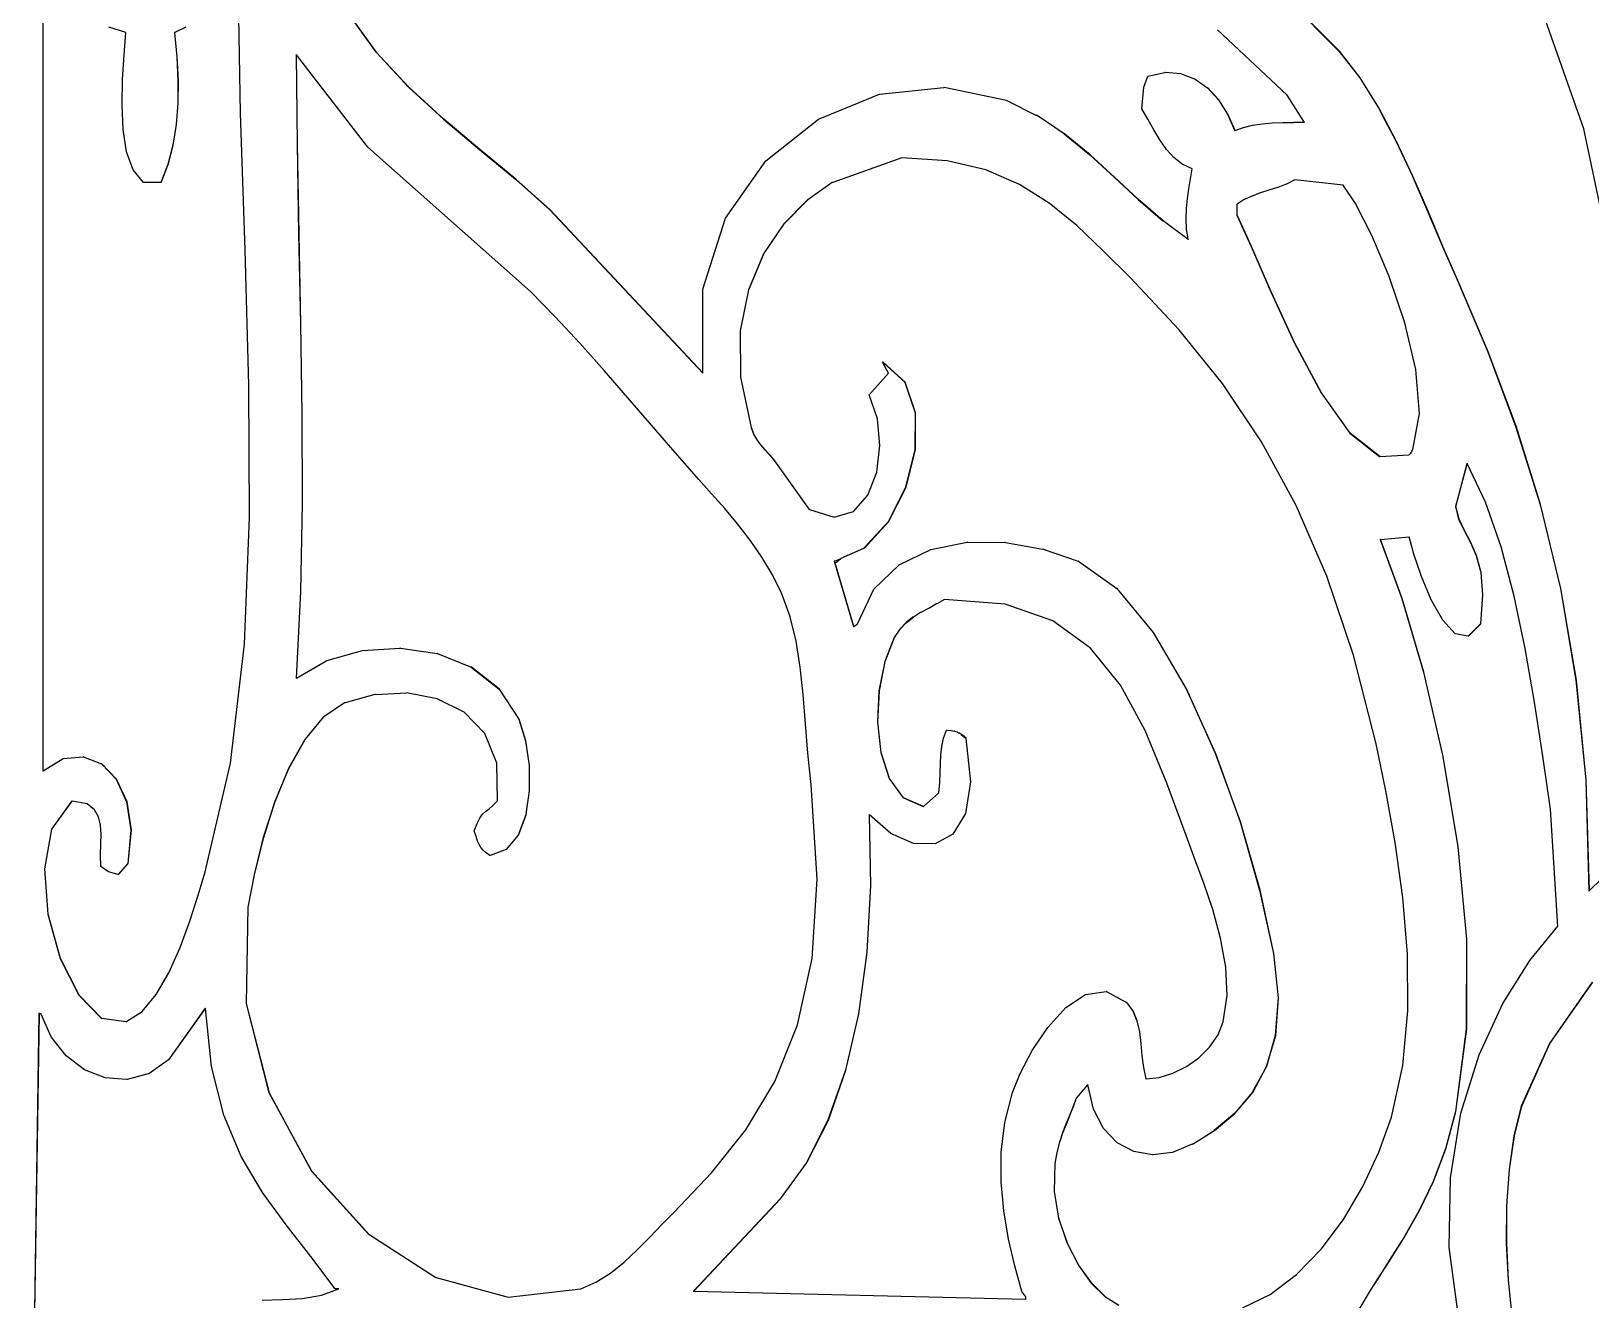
# Model space of a CAD drawing. Header units: inches. Extents: x -2812 to 9774, y -15726 to -746.
# Drawn here: x 3749.1 to 3760.97, y -9109.97 to -9100.31 of the extents above; entities that cross this region are included whole.
import ezdxf

# ---------------------------------------------------------------- set-up
doc = ezdxf.new("R2010")
doc.units = ezdxf.units.IN
doc.header["$LTSCALE"] = 17
doc.header["$MEASUREMENT"] = 0

msp = doc.modelspace()

# ---------------------------------------------------------------- linework, layer by layer
for p, q in [((3749.19, -9099.659), (3749.19, -9105.943)), ((3749.193, -9105.941), (3749.193, -9099.664)), ((3760.917, -9101.055), (3760.442, -9099.705)), ((3750.695, -9100.937), (3750.678, -9099.911)), ((3751.506, -9100.169), (3751.726, -9100.471)), ((3751.728, -9100.471), (3751.509, -9100.169)), ((3758.674, -9100.084), (3759.056, -9100.468)), ((3759.059, -9100.468), (3758.677, -9100.084)), ((3749.823, -9100.323), (3749.692, -9100.283)), ((3750.279, -9100.282), (3750.194, -9100.323)), ((3758.659, -9100.8), (3758.129, -9100.302)), ((3749.809, -9100.492), (3749.823, -9100.323)), ((3750.192, -9100.323), (3750.21, -9100.509)), ((3750.194, -9100.323), (3750.192, -9100.323)), ((3750.213, -9100.509), (3750.194, -9100.323)), ((3749.797, -9100.68), (3749.809, -9100.492)), ((3750.213, -9100.509), (3750.21, -9100.509)), ((3750.21, -9100.509), (3750.219, -9100.688)), ((3750.222, -9100.688), (3750.213, -9100.509)), ((3751.119, -9100.489), (3751.125, -9101.169)), ((3751.122, -9100.493), (3751.119, -9100.489)), ((3751.128, -9101.169), (3751.122, -9100.493)), ((3751.664, -9101.194), (3751.122, -9100.493)), ((3751.726, -9100.471), (3751.973, -9100.739)), ((3751.728, -9100.471), (3751.726, -9100.471)), ((3751.976, -9100.739), (3751.728, -9100.471)), ((3759.059, -9100.468), (3759.056, -9100.468)), ((3759.056, -9100.468), (3759.211, -9100.668)), ((3759.214, -9100.668), (3759.059, -9100.468)), ((3757.569, -9100.738), (3757.599, -9100.655)), ((3757.599, -9100.655), (3757.729, -9100.628)), ((3757.732, -9100.628), (3757.729, -9100.628)), ((3757.849, -9100.636), (3757.732, -9100.628)), ((3757.851, -9100.636), (3757.849, -9100.636)), ((3757.957, -9100.677), (3757.851, -9100.636)), ((3749.793, -9100.873), (3749.797, -9100.68)), ((3750.219, -9100.688), (3750.218, -9100.86)), ((3750.222, -9100.688), (3750.219, -9100.688)), ((3750.22, -9100.86), (3750.222, -9100.688)), ((3751.973, -9100.739), (3752.239, -9100.983)), ((3751.976, -9100.739), (3751.973, -9100.739)), ((3752.242, -9100.983), (3751.976, -9100.739)), ((3755.558, -9100.792), (3756.046, -9100.742)), ((3756.049, -9100.742), (3756.046, -9100.742)), ((3756.524, -9100.841), (3756.049, -9100.742)), ((3757.554, -9100.904), (3757.569, -9100.738)), ((3757.96, -9100.677), (3757.957, -9100.677)), ((3757.96, -9100.677), (3758.053, -9100.744)), ((3758.053, -9100.744), (3758.136, -9100.835)), ((3758.056, -9100.744), (3758.053, -9100.744)), ((3758.139, -9100.835), (3758.056, -9100.744)), ((3759.214, -9100.668), (3759.211, -9100.668)), ((3759.211, -9100.668), (3759.354, -9100.897)), ((3759.357, -9100.897), (3759.214, -9100.668)), ((3749.801, -9101.061), (3749.793, -9100.873)), ((3750.218, -9100.86), (3750.205, -9101.024)), ((3750.208, -9101.024), (3750.22, -9100.86)), ((3750.22, -9100.86), (3750.218, -9100.86)), ((3755.094, -9100.982), (3755.558, -9100.792)), ((3756.526, -9100.841), (3756.524, -9100.841)), ((3756.526, -9100.841), (3756.753, -9100.953)), ((3757.6, -9100.983), (3757.554, -9100.904)), ((3758.139, -9100.835), (3758.136, -9100.835)), ((3758.136, -9100.835), (3758.206, -9100.945)), ((3758.209, -9100.945), (3758.139, -9100.835)), ((3758.791, -9101.007), (3758.659, -9100.8)), ((3759.357, -9100.897), (3759.354, -9100.897)), ((3759.354, -9100.897), (3759.402, -9100.989)), ((3759.404, -9100.988), (3759.357, -9100.897)), ((3750.729, -9101.976), (3750.695, -9100.937)), ((3752.242, -9100.983), (3752.239, -9100.983)), ((3752.239, -9100.983), (3752.514, -9101.214)), ((3752.517, -9101.214), (3752.242, -9100.983)), ((3754.692, -9101.3), (3755.094, -9100.982)), ((3756.756, -9100.953), (3756.753, -9100.953)), ((3756.963, -9101.093), (3756.756, -9100.953)), ((3757.644, -9101.063), (3757.6, -9100.983)), ((3758.206, -9100.945), (3758.261, -9101.07)), ((3758.209, -9100.945), (3758.206, -9100.945)), ((3758.264, -9101.069), (3758.209, -9100.945)), ((3758.396, -9101.029), (3758.469, -9101.017)), ((3758.469, -9101.017), (3758.546, -9101.011)), ((3758.546, -9101.011), (3758.626, -9101.007)), ((3758.626, -9101.007), (3758.708, -9101.007)), ((3758.711, -9101.007), (3758.708, -9101.007)), ((3758.711, -9101.007), (3758.709, -9101.007)), ((3758.791, -9101.007), (3758.711, -9101.007)), ((3759.402, -9100.989), (3759.404, -9100.988)), ((3759.402, -9100.989), (3759.486, -9101.147)), ((3759.489, -9101.147), (3759.404, -9100.988)), ((3749.828, -9101.23), (3749.801, -9101.061)), ((3750.205, -9101.024), (3750.18, -9101.18)), ((3750.182, -9101.18), (3750.208, -9101.024)), ((3750.208, -9101.024), (3750.205, -9101.024)), ((3756.963, -9101.093), (3757.157, -9101.253)), ((3756.966, -9101.093), (3756.963, -9101.093)), ((3757.16, -9101.253), (3756.966, -9101.093)), ((3757.69, -9101.14), (3757.644, -9101.063)), ((3757.74, -9101.212), (3757.69, -9101.14)), ((3758.261, -9101.07), (3758.264, -9101.069)), ((3758.264, -9101.069), (3758.326, -9101.046)), ((3758.326, -9101.046), (3758.396, -9101.029)), ((3761.251, -9102.646), (3760.917, -9101.055)), ((3749.878, -9101.368), (3749.828, -9101.23)), ((3750.18, -9101.18), (3750.141, -9101.327)), ((3750.144, -9101.327), (3750.182, -9101.18)), ((3750.182, -9101.18), (3750.18, -9101.18)), ((3751.125, -9101.169), (3751.137, -9101.854)), ((3751.128, -9101.169), (3751.125, -9101.169)), ((3751.14, -9101.854), (3751.128, -9101.169)), ((3752.901, -9102.293), (3751.664, -9101.194)), ((3752.514, -9101.214), (3752.787, -9101.44)), ((3752.517, -9101.214), (3752.514, -9101.214)), ((3752.79, -9101.44), (3752.517, -9101.214)), ((3757.157, -9101.253), (3757.343, -9101.424)), ((3757.16, -9101.253), (3757.157, -9101.253)), ((3757.346, -9101.424), (3757.16, -9101.253)), ((3757.796, -9101.274), (3757.74, -9101.212)), ((3759.489, -9101.147), (3759.486, -9101.147)), ((3759.486, -9101.147), (3759.61, -9101.412)), ((3759.613, -9101.412), (3759.489, -9101.147)), ((3749.956, -9101.464), (3749.878, -9101.368)), ((3750.141, -9101.327), (3750.089, -9101.464)), ((3750.091, -9101.464), (3750.144, -9101.327)), ((3750.144, -9101.327), (3750.141, -9101.327)), ((3754.386, -9101.735), (3754.692, -9101.3)), ((3755.728, -9101.277), (3755.201, -9101.464)), ((3756.072, -9101.3), (3755.728, -9101.277)), ((3756.367, -9101.369), (3756.072, -9101.3)), ((3756.622, -9101.479), (3756.367, -9101.369)), ((3757.861, -9101.325), (3757.796, -9101.274)), ((3757.937, -9101.36), (3757.861, -9101.325)), ((3757.924, -9101.437), (3757.937, -9101.36)), ((3750.089, -9101.464), (3749.956, -9101.464)), ((3750.091, -9101.464), (3750.089, -9101.464)), ((3752.79, -9101.44), (3752.787, -9101.44)), ((3752.787, -9101.44), (3753.048, -9101.671)), ((3753.051, -9101.671), (3752.79, -9101.44)), ((3755.198, -9101.464), (3755.011, -9101.596)), ((3755.201, -9101.464), (3755.198, -9101.464)), ((3756.849, -9101.622), (3756.622, -9101.479)), ((3757.346, -9101.424), (3757.343, -9101.424)), ((3757.343, -9101.424), (3757.526, -9101.594)), ((3757.529, -9101.594), (3757.346, -9101.424)), ((3757.911, -9101.512), (3757.924, -9101.437)), ((3758.652, -9101.476), (3758.588, -9101.501)), ((3758.655, -9101.476), (3758.652, -9101.476)), ((3758.718, -9101.443), (3758.655, -9101.476)), ((3759.086, -9101.484), (3758.718, -9101.443)), ((3759.179, -9101.625), (3759.086, -9101.484)), ((3759.613, -9101.412), (3759.61, -9101.412)), ((3759.61, -9101.412), (3759.728, -9101.682)), ((3759.731, -9101.682), (3759.613, -9101.412)), ((3755.008, -9101.596), (3754.829, -9101.779)), ((3754.832, -9101.779), (3755.011, -9101.596)), ((3755.011, -9101.596), (3755.008, -9101.596)), ((3757.529, -9101.594), (3757.526, -9101.594)), ((3757.526, -9101.594), (3757.713, -9101.756)), ((3757.715, -9101.756), (3757.529, -9101.594)), ((3757.892, -9101.661), (3757.9, -9101.587)), ((3757.9, -9101.587), (3757.911, -9101.512)), ((3758.331, -9101.594), (3758.279, -9101.629)), ((3758.334, -9101.594), (3758.331, -9101.594)), ((3758.391, -9101.567), (3758.334, -9101.594)), ((3758.394, -9101.567), (3758.391, -9101.567)), ((3758.454, -9101.544), (3758.394, -9101.567)), ((3758.456, -9101.544), (3758.454, -9101.544)), ((3758.519, -9101.523), (3758.456, -9101.544)), ((3758.521, -9101.523), (3758.519, -9101.523)), ((3758.585, -9101.501), (3758.521, -9101.523)), ((3758.588, -9101.501), (3758.585, -9101.501)), ((3753.048, -9101.671), (3754.212, -9102.915)), ((3753.051, -9101.671), (3753.048, -9101.671)), ((3754.212, -9102.912), (3753.051, -9101.671)), ((3754.214, -9102.277), (3754.386, -9101.735)), ((3757.058, -9101.792), (3756.849, -9101.622)), ((3757.89, -9101.737), (3757.892, -9101.661)), ((3758.276, -9101.629), (3758.276, -9101.712)), ((3758.279, -9101.629), (3758.276, -9101.629)), ((3758.279, -9101.712), (3758.276, -9101.712)), ((3758.276, -9101.712), (3758.338, -9101.847)), ((3758.279, -9101.712), (3758.279, -9101.629)), ((3758.34, -9101.845), (3758.279, -9101.712)), ((3759.303, -9101.867), (3759.179, -9101.625)), ((3759.728, -9101.682), (3759.842, -9101.951)), ((3759.731, -9101.682), (3759.728, -9101.682)), ((3759.845, -9101.951), (3759.731, -9101.682)), ((3754.829, -9101.779), (3754.675, -9102.008)), ((3754.678, -9102.008), (3754.832, -9101.779)), ((3754.832, -9101.779), (3754.829, -9101.779)), ((3757.26, -9101.984), (3757.058, -9101.792)), ((3757.715, -9101.756), (3757.713, -9101.756)), ((3757.907, -9101.897), (3757.715, -9101.756)), ((3757.894, -9101.816), (3757.89, -9101.737)), ((3757.907, -9101.897), (3757.894, -9101.816)), ((3758.338, -9101.847), (3758.34, -9101.845)), ((3758.338, -9101.847), (3758.386, -9101.952)), ((3758.389, -9101.952), (3758.34, -9101.845)), ((3751.137, -9101.854), (3751.151, -9102.541)), ((3751.14, -9101.854), (3751.137, -9101.854)), ((3751.154, -9102.541), (3751.14, -9101.854)), ((3757.908, -9101.899), (3757.907, -9101.897)), ((3758.386, -9101.952), (3758.535, -9102.296)), ((3758.389, -9101.952), (3758.386, -9101.952)), ((3758.538, -9102.296), (3758.389, -9101.952)), ((3759.435, -9102.18), (3759.303, -9101.867)), ((3759.842, -9101.951), (3759.955, -9102.21)), ((3759.845, -9101.951), (3759.842, -9101.951)), ((3759.958, -9102.21), (3759.845, -9101.951)), ((3750.759, -9103.007), (3750.729, -9101.976)), ((3754.675, -9102.008), (3754.56, -9102.281)), ((3754.563, -9102.281), (3754.678, -9102.008)), ((3754.678, -9102.008), (3754.675, -9102.008)), ((3757.466, -9102.189), (3757.26, -9101.984)), ((3757.834, -9102.582), (3757.466, -9102.189)), ((3759.554, -9102.531), (3759.435, -9102.18)), ((3753.091, -9102.488), (3752.901, -9102.293)), ((3754.212, -9102.912), (3754.214, -9102.277)), ((3754.56, -9102.281), (3754.497, -9102.594)), ((3754.499, -9102.594), (3754.563, -9102.281)), ((3754.563, -9102.281), (3754.56, -9102.281)), ((3758.535, -9102.296), (3758.715, -9102.687)), ((3758.538, -9102.296), (3758.535, -9102.296)), ((3758.718, -9102.687), (3758.538, -9102.296)), ((3759.958, -9102.21), (3759.955, -9102.21)), ((3759.955, -9102.21), (3760.186, -9102.754)), ((3760.189, -9102.754), (3759.958, -9102.21)), ((3751.151, -9102.541), (3751.162, -9103.226)), ((3751.154, -9102.541), (3751.151, -9102.541)), ((3751.165, -9103.226), (3751.154, -9102.541)), ((3753.277, -9102.688), (3753.091, -9102.488)), ((3759.638, -9102.888), (3759.554, -9102.531)), ((3754.497, -9102.594), (3754.499, -9102.945)), ((3754.499, -9102.594), (3754.497, -9102.594)), ((3754.501, -9102.945), (3754.499, -9102.594)), ((3758.167, -9102.994), (3757.834, -9102.582)), ((3753.461, -9102.894), (3753.277, -9102.688)), ((3758.715, -9102.687), (3758.918, -9103.066)), ((3758.718, -9102.687), (3758.715, -9102.687)), ((3758.921, -9103.066), (3758.718, -9102.687)), ((3760.189, -9102.754), (3760.186, -9102.754)), ((3760.186, -9102.754), (3760.398, -9103.319)), ((3760.401, -9103.319), (3760.189, -9102.754)), ((3753.642, -9103.102), (3753.461, -9102.894)), ((3754.212, -9102.915), (3754.212, -9102.912)), ((3755.478, -9103.081), (3755.625, -9102.915)), ((3755.625, -9102.915), (3755.581, -9102.832)), ((3755.584, -9102.832), (3755.581, -9102.832)), ((3755.581, -9102.832), (3755.587, -9102.837)), ((3755.753, -9102.983), (3755.584, -9102.832)), ((3755.584, -9102.832), (3755.587, -9102.837)), ((3755.587, -9102.837), (3755.75, -9102.983)), ((3759.666, -9103.221), (3759.638, -9102.888)), ((3750.764, -9104.014), (3750.759, -9103.007)), ((3754.499, -9102.945), (3754.58, -9103.33)), ((3754.501, -9102.945), (3754.499, -9102.945)), ((3754.583, -9103.33), (3754.501, -9102.945)), ((3755.75, -9102.983), (3755.829, -9103.216)), ((3755.753, -9102.983), (3755.75, -9102.983)), ((3755.831, -9103.216), (3755.753, -9102.983)), ((3758.464, -9103.437), (3758.167, -9102.994)), ((3753.822, -9103.311), (3753.642, -9103.102)), ((3755.541, -9103.262), (3755.478, -9103.081)), ((3758.918, -9103.066), (3759.136, -9103.373)), ((3758.921, -9103.066), (3758.918, -9103.066)), ((3759.139, -9103.373), (3758.921, -9103.066)), ((3751.162, -9103.226), (3751.163, -9103.906)), ((3751.165, -9103.226), (3751.162, -9103.226)), ((3751.166, -9103.906), (3751.165, -9103.226)), ((3755.56, -9103.467), (3755.541, -9103.262)), ((3755.829, -9103.216), (3755.827, -9103.495)), ((3755.831, -9103.216), (3755.829, -9103.216)), ((3755.83, -9103.495), (3755.831, -9103.216)), ((3759.616, -9103.496), (3759.666, -9103.221)), ((3754.002, -9103.519), (3753.822, -9103.311)), ((3754.58, -9103.33), (3754.599, -9103.379)), ((3754.583, -9103.33), (3754.58, -9103.33)), ((3754.602, -9103.379), (3754.583, -9103.33)), ((3754.599, -9103.379), (3754.624, -9103.422)), ((3754.602, -9103.379), (3754.599, -9103.379)), ((3754.626, -9103.422), (3754.602, -9103.379)), ((3759.136, -9103.373), (3759.362, -9103.55)), ((3759.139, -9103.373), (3759.136, -9103.373)), ((3759.364, -9103.549), (3759.139, -9103.373)), ((3760.401, -9103.319), (3760.398, -9103.319)), ((3760.398, -9103.319), (3760.585, -9103.915)), ((3760.587, -9103.915), (3760.401, -9103.319)), ((3754.624, -9103.422), (3754.651, -9103.46)), ((3754.626, -9103.422), (3754.624, -9103.422)), ((3754.654, -9103.46), (3754.626, -9103.422)), ((3754.651, -9103.46), (3754.681, -9103.495)), ((3754.654, -9103.46), (3754.651, -9103.46)), ((3754.684, -9103.495), (3754.654, -9103.46)), ((3754.681, -9103.495), (3754.712, -9103.529)), ((3754.684, -9103.495), (3754.681, -9103.495)), ((3754.715, -9103.529), (3754.684, -9103.495)), ((3755.536, -9103.669), (3755.56, -9103.467)), ((3755.827, -9103.495), (3755.756, -9103.784)), ((3755.759, -9103.784), (3755.83, -9103.495)), ((3755.83, -9103.495), (3755.827, -9103.495)), ((3758.729, -9103.922), (3758.464, -9103.437)), ((3759.606, -9103.516), (3759.609, -9103.509)), ((3759.609, -9103.509), (3759.616, -9103.496)), ((3754.182, -9103.724), (3754.002, -9103.519)), ((3754.712, -9103.529), (3754.743, -9103.563)), ((3754.715, -9103.529), (3754.712, -9103.529)), ((3754.746, -9103.563), (3754.715, -9103.529)), ((3754.743, -9103.563), (3754.771, -9103.6)), ((3754.746, -9103.563), (3754.743, -9103.563)), ((3754.774, -9103.6), (3754.746, -9103.563)), ((3754.771, -9103.6), (3755.022, -9103.952)), ((3754.774, -9103.6), (3754.771, -9103.6)), ((3755.024, -9103.952), (3754.774, -9103.6)), ((3759.362, -9103.55), (3759.364, -9103.549)), ((3759.364, -9103.549), (3759.587, -9103.537)), ((3759.587, -9103.537), (3759.596, -9103.528)), ((3759.596, -9103.528), (3759.601, -9103.523)), ((3759.601, -9103.523), (3759.606, -9103.516)), ((3760.028, -9103.6), (3759.94, -9103.931)), ((3759.943, -9103.931), (3760.03, -9103.603)), ((3760.03, -9103.603), (3760.028, -9103.6)), ((3760.169, -9103.897), (3760.03, -9103.603)), ((3754.28, -9103.833), (3754.182, -9103.724)), ((3755.469, -9103.844), (3755.536, -9103.669)), ((3754.379, -9103.945), (3754.28, -9103.833)), ((3755.36, -9103.967), (3755.469, -9103.844)), ((3755.756, -9103.784), (3755.623, -9104.046)), ((3755.626, -9104.046), (3755.759, -9103.784)), ((3755.759, -9103.784), (3755.756, -9103.784)), ((3751.163, -9103.906), (3751.151, -9104.578)), ((3751.154, -9104.578), (3751.166, -9103.906)), ((3751.166, -9103.906), (3751.163, -9103.906)), ((3754.477, -9104.063), (3754.379, -9103.945)), ((3755.024, -9103.952), (3755.022, -9103.952)), ((3755.024, -9103.952), (3755.211, -9104.011)), ((3755.211, -9104.011), (3755.36, -9103.967)), ((3758.961, -9104.46), (3758.729, -9103.922)), ((3759.94, -9103.931), (3759.964, -9104.027)), ((3759.943, -9103.931), (3759.94, -9103.931)), ((3759.967, -9104.027), (3759.943, -9103.931)), ((3760.287, -9104.238), (3760.169, -9103.897)), ((3760.585, -9103.915), (3760.74, -9104.555)), ((3760.587, -9103.915), (3760.585, -9103.915)), ((3760.742, -9104.555), (3760.587, -9103.915)), ((3750.724, -9104.978), (3750.764, -9104.014)), ((3754.573, -9104.186), (3754.477, -9104.063)), ((3755.623, -9104.046), (3755.439, -9104.246)), ((3755.442, -9104.246), (3755.626, -9104.046)), ((3755.626, -9104.046), (3755.623, -9104.046)), ((3759.964, -9104.027), (3760.005, -9104.112)), ((3759.967, -9104.027), (3759.964, -9104.027)), ((3760.008, -9104.112), (3759.967, -9104.027)), ((3754.663, -9104.315), (3754.573, -9104.186)), ((3755.949, -9104.256), (3756.223, -9104.202)), ((3756.226, -9104.202), (3756.223, -9104.202)), ((3756.226, -9104.202), (3756.512, -9104.204)), ((3756.515, -9104.204), (3756.512, -9104.204)), ((3756.515, -9104.204), (3756.8, -9104.254)), ((3759.366, -9104.18), (3759.531, -9104.629)), ((3759.369, -9104.18), (3759.366, -9104.18)), ((3759.369, -9104.18), (3759.587, -9104.16)), ((3759.534, -9104.629), (3759.369, -9104.18)), ((3759.623, -9104.292), (3759.587, -9104.16)), ((3760.005, -9104.112), (3760.052, -9104.2)), ((3760.008, -9104.112), (3760.005, -9104.112)), ((3760.055, -9104.2), (3760.008, -9104.112)), ((3760.052, -9104.2), (3760.098, -9104.302)), ((3760.055, -9104.2), (3760.052, -9104.2)), ((3760.1, -9104.302), (3760.055, -9104.2)), ((3754.744, -9104.451), (3754.663, -9104.315)), ((3755.216, -9104.346), (3755.262, -9104.326)), ((3755.22, -9104.36), (3755.262, -9104.326)), ((3755.262, -9104.326), (3755.266, -9104.323)), ((3755.266, -9104.323), (3755.439, -9104.246)), ((3755.442, -9104.246), (3755.439, -9104.246)), ((3755.707, -9104.373), (3755.949, -9104.256)), ((3756.803, -9104.254), (3756.8, -9104.254)), ((3756.803, -9104.254), (3757.069, -9104.346)), ((3759.681, -9104.463), (3759.623, -9104.292)), ((3760.098, -9104.302), (3760.132, -9104.432)), ((3760.1, -9104.302), (3760.098, -9104.302)), ((3760.135, -9104.432), (3760.1, -9104.302)), ((3760.387, -9104.612), (3760.287, -9104.238)), ((3754.815, -9104.595), (3754.744, -9104.451)), ((3755.213, -9104.346), (3755.36, -9104.844)), ((3755.216, -9104.346), (3755.213, -9104.346)), ((3755.22, -9104.36), (3755.216, -9104.346)), ((3755.363, -9104.842), (3755.22, -9104.36)), ((3755.515, -9104.56), (3755.707, -9104.373)), ((3757.071, -9104.346), (3757.069, -9104.346)), ((3757.071, -9104.346), (3757.363, -9104.553)), ((3759.163, -9105.061), (3758.961, -9104.46)), ((3759.756, -9104.641), (3759.681, -9104.463)), ((3760.132, -9104.432), (3760.146, -9104.601)), ((3760.135, -9104.432), (3760.132, -9104.432)), ((3760.149, -9104.601), (3760.135, -9104.432)), ((3751.151, -9104.578), (3751.119, -9105.238)), ((3751.122, -9105.236), (3751.154, -9104.578)), ((3751.154, -9104.578), (3751.151, -9104.578)), ((3755.39, -9104.823), (3755.515, -9104.56)), ((3757.363, -9104.553), (3757.639, -9104.888)), ((3757.366, -9104.553), (3757.363, -9104.553)), ((3757.642, -9104.888), (3757.366, -9104.553)), ((3760.742, -9104.555), (3760.74, -9104.555)), ((3760.74, -9104.555), (3760.857, -9105.251)), ((3760.86, -9105.251), (3760.742, -9104.555)), ((3754.878, -9104.77), (3754.815, -9104.595)), ((3755.99, -9104.672), (3755.932, -9104.705)), ((3755.993, -9104.672), (3755.99, -9104.672)), ((3756.052, -9104.637), (3755.993, -9104.672)), ((3756.513, -9104.673), (3756.052, -9104.637)), ((3756.877, -9104.8), (3756.513, -9104.673)), ((3759.531, -9104.629), (3759.696, -9105.19)), ((3759.534, -9104.629), (3759.531, -9104.629)), ((3759.699, -9105.19), (3759.534, -9104.629)), ((3759.844, -9104.796), (3759.756, -9104.641)), ((3760.146, -9104.601), (3760.131, -9104.823)), ((3760.134, -9104.823), (3760.149, -9104.601)), ((3760.149, -9104.601), (3760.146, -9104.601)), ((3760.471, -9105.01), (3760.387, -9104.612)), ((3754.923, -9104.956), (3754.878, -9104.77)), ((3755.76, -9104.814), (3755.712, -9104.864)), ((3755.714, -9104.864), (3755.762, -9104.814)), ((3755.812, -9104.773), (3755.76, -9104.814)), ((3755.762, -9104.814), (3755.76, -9104.814)), ((3755.762, -9104.814), (3755.815, -9104.773)), ((3755.815, -9104.773), (3755.812, -9104.773)), ((3755.869, -9104.737), (3755.815, -9104.773)), ((3755.872, -9104.737), (3755.869, -9104.737)), ((3755.929, -9104.705), (3755.872, -9104.737)), ((3755.932, -9104.705), (3755.929, -9104.705)), ((3757.164, -9105.008), (3756.877, -9104.8)), ((3759.938, -9104.899), (3759.844, -9104.796)), ((3755.36, -9104.844), (3755.363, -9104.842)), ((3755.363, -9104.842), (3755.39, -9104.823)), ((3755.67, -9104.927), (3755.597, -9105.11)), ((3755.599, -9105.11), (3755.672, -9104.927)), ((3755.712, -9104.864), (3755.67, -9104.927)), ((3755.672, -9104.927), (3755.67, -9104.927)), ((3755.672, -9104.927), (3755.714, -9104.864)), ((3755.714, -9104.864), (3755.712, -9104.864)), ((3757.639, -9104.888), (3757.89, -9105.318)), ((3757.642, -9104.888), (3757.639, -9104.888)), ((3757.893, -9105.318), (3757.642, -9104.888)), ((3760.036, -9104.918), (3759.938, -9104.899)), ((3760.131, -9104.823), (3760.036, -9104.918)), ((3760.039, -9104.918), (3760.036, -9104.918)), ((3760.039, -9104.918), (3760.134, -9104.823)), ((3760.134, -9104.823), (3760.131, -9104.823)), ((3750.618, -9105.883), (3750.724, -9104.978)), ((3751.352, -9105.102), (3751.622, -9105.025)), ((3751.622, -9105.025), (3751.908, -9105.007)), ((3751.911, -9105.007), (3751.908, -9105.007)), ((3751.911, -9105.007), (3752.191, -9105.05)), ((3752.194, -9105.05), (3752.191, -9105.05)), ((3752.194, -9105.05), (3752.449, -9105.154)), ((3754.954, -9105.153), (3754.923, -9104.956)), ((3757.391, -9105.29), (3757.164, -9105.008)), ((3760.542, -9105.42), (3760.471, -9105.01)), ((3751.122, -9105.236), (3751.352, -9105.102)), ((3752.449, -9105.154), (3752.663, -9105.32)), ((3752.452, -9105.154), (3752.449, -9105.154)), ((3752.666, -9105.32), (3752.452, -9105.154)), ((3754.976, -9105.361), (3754.954, -9105.153)), ((3755.597, -9105.11), (3755.553, -9105.333)), ((3755.556, -9105.333), (3755.599, -9105.11)), ((3755.599, -9105.11), (3755.597, -9105.11)), ((3759.336, -9105.736), (3759.163, -9105.061)), ((3751.119, -9105.238), (3751.122, -9105.236)), ((3757.578, -9105.635), (3757.391, -9105.29)), ((3759.696, -9105.19), (3759.844, -9105.832)), ((3759.699, -9105.19), (3759.696, -9105.19)), ((3759.847, -9105.832), (3759.699, -9105.19)), ((3760.86, -9105.251), (3760.857, -9105.251)), ((3760.857, -9105.251), (3760.931, -9106.014)), ((3760.934, -9106.014), (3760.86, -9105.251)), ((3751.718, -9105.36), (3751.49, -9105.425)), ((3751.721, -9105.36), (3751.718, -9105.36)), ((3751.721, -9105.36), (3751.959, -9105.349)), ((3752.192, -9105.394), (3751.959, -9105.349)), ((3752.397, -9105.496), (3752.192, -9105.394)), ((3752.663, -9105.32), (3752.813, -9105.549)), ((3752.666, -9105.32), (3752.663, -9105.32)), ((3752.816, -9105.549), (3752.666, -9105.32)), ((3755.012, -9105.808), (3754.976, -9105.361)), ((3755.553, -9105.333), (3755.542, -9105.571)), ((3755.545, -9105.571), (3755.556, -9105.333)), ((3755.556, -9105.333), (3755.553, -9105.333)), ((3757.89, -9105.318), (3758.113, -9105.81)), ((3757.893, -9105.318), (3757.89, -9105.318)), ((3758.115, -9105.81), (3757.893, -9105.318)), ((3751.327, -9105.532), (3751.184, -9105.704)), ((3751.187, -9105.704), (3751.33, -9105.532)), ((3751.33, -9105.532), (3751.327, -9105.532)), ((3751.487, -9105.425), (3751.33, -9105.532)), ((3751.49, -9105.425), (3751.487, -9105.425)), ((3752.555, -9105.658), (3752.397, -9105.496)), ((3760.605, -9105.831), (3760.542, -9105.42)), ((3752.813, -9105.549), (3752.864, -9105.714)), ((3752.816, -9105.549), (3752.813, -9105.549)), ((3752.867, -9105.714), (3752.816, -9105.549)), ((3755.542, -9105.571), (3755.567, -9105.801)), ((3755.545, -9105.571), (3755.542, -9105.571)), ((3755.57, -9105.801), (3755.545, -9105.571)), ((3756.044, -9105.693), (3756.067, -9105.632)), ((3756.07, -9105.632), (3756.067, -9105.632)), ((3756.07, -9105.632), (3756.099, -9105.635)), ((3756.102, -9105.635), (3756.099, -9105.635)), ((3756.102, -9105.635), (3756.124, -9105.639)), ((3756.127, -9105.639), (3756.124, -9105.639)), ((3756.127, -9105.639), (3756.145, -9105.646)), ((3756.148, -9105.646), (3756.145, -9105.646)), ((3756.148, -9105.646), (3756.162, -9105.654)), ((3757.744, -9106.036), (3757.578, -9105.635)), ((3751.184, -9105.704), (3751.06, -9105.924)), ((3751.063, -9105.924), (3751.187, -9105.704)), ((3751.187, -9105.704), (3751.184, -9105.704)), ((3752.646, -9105.883), (3752.555, -9105.658)), ((3752.864, -9105.714), (3752.891, -9105.901)), ((3752.867, -9105.714), (3752.864, -9105.714)), ((3752.894, -9105.901), (3752.867, -9105.714)), ((3756.024, -9105.821), (3756.031, -9105.756)), ((3756.031, -9105.756), (3756.044, -9105.693)), ((3756.165, -9105.654), (3756.162, -9105.654)), ((3756.179, -9105.665), (3756.165, -9105.654)), ((3756.179, -9105.665), (3756.195, -9105.678)), ((3756.181, -9105.665), (3756.179, -9105.665)), ((3756.198, -9105.678), (3756.181, -9105.665)), ((3756.195, -9105.678), (3756.214, -9105.694)), ((3756.198, -9105.678), (3756.195, -9105.678)), ((3756.217, -9105.694), (3756.198, -9105.678)), ((3756.214, -9105.694), (3756.25, -9106.026)), ((3756.217, -9105.694), (3756.214, -9105.694)), ((3756.253, -9106.026), (3756.217, -9105.694)), ((3759.411, -9106.093), (3759.336, -9105.736)), ((3749.193, -9105.941), (3749.346, -9105.849)), ((3749.346, -9105.849), (3749.498, -9105.834)), ((3749.501, -9105.834), (3749.498, -9105.834)), ((3749.501, -9105.834), (3749.636, -9105.889)), ((3750.427, -9106.71), (3750.618, -9105.883)), ((3752.651, -9106.171), (3752.646, -9105.883)), ((3755.036, -9106.047), (3755.012, -9105.808)), ((3755.567, -9105.801), (3755.631, -9106.001)), ((3755.57, -9105.801), (3755.567, -9105.801)), ((3755.634, -9106.001), (3755.57, -9105.801)), ((3756.02, -9105.958), (3756.022, -9105.888)), ((3756.022, -9105.888), (3756.024, -9105.821)), ((3758.113, -9105.81), (3758.301, -9106.331)), ((3758.115, -9105.81), (3758.113, -9105.81)), ((3758.304, -9106.331), (3758.115, -9105.81)), ((3759.844, -9105.832), (3759.958, -9106.52)), ((3759.847, -9105.832), (3759.844, -9105.832)), ((3759.961, -9106.52), (3759.847, -9105.832)), ((3760.662, -9106.233), (3760.605, -9105.831)), ((3749.19, -9105.943), (3749.193, -9105.941)), ((3749.639, -9105.889), (3749.636, -9105.889)), ((3749.636, -9105.889), (3749.749, -9106.006)), ((3749.752, -9106.006), (3749.639, -9105.889)), ((3749.749, -9106.006), (3749.828, -9106.178)), ((3749.752, -9106.006), (3749.749, -9106.006)), ((3749.831, -9106.178), (3749.752, -9106.006)), ((3751.06, -9105.924), (3750.955, -9106.177)), ((3750.957, -9106.177), (3751.063, -9105.924)), ((3751.063, -9105.924), (3751.06, -9105.924)), ((3752.891, -9105.901), (3752.892, -9106.095)), ((3752.894, -9105.901), (3752.891, -9105.901)), ((3752.895, -9106.095), (3752.894, -9105.901)), ((3755.631, -9106.001), (3755.738, -9106.146)), ((3755.634, -9106.001), (3755.631, -9106.001)), ((3755.741, -9106.146), (3755.634, -9106.001)), ((3756.016, -9106.031), (3756.02, -9105.958)), ((3752.892, -9106.095), (3752.868, -9106.255)), ((3752.872, -9106.252), (3752.895, -9106.095)), ((3752.895, -9106.095), (3752.892, -9106.095)), ((3755.082, -9106.765), (3755.036, -9106.047)), ((3755.891, -9106.212), (3756.008, -9106.109)), ((3756.008, -9106.109), (3756.016, -9106.031)), ((3756.25, -9106.026), (3756.211, -9106.267)), ((3756.214, -9106.267), (3756.253, -9106.026)), ((3756.253, -9106.026), (3756.25, -9106.026)), ((3757.908, -9106.482), (3757.744, -9106.036)), ((3759.482, -9106.487), (3759.411, -9106.093)), ((3760.934, -9106.014), (3760.931, -9106.014)), ((3760.931, -9106.014), (3760.956, -9106.856)), ((3760.959, -9106.853), (3760.934, -9106.014)), ((3749.411, -9106.171), (3749.257, -9106.385)), ((3749.26, -9106.385), (3749.414, -9106.172)), ((3749.414, -9106.172), (3749.411, -9106.171)), ((3749.529, -9106.192), (3749.414, -9106.172)), ((3749.583, -9106.238), (3749.529, -9106.192)), ((3749.615, -9106.292), (3749.583, -9106.238)), ((3749.828, -9106.178), (3749.861, -9106.394)), ((3749.831, -9106.178), (3749.828, -9106.178)), ((3749.864, -9106.394), (3749.831, -9106.178)), ((3750.955, -9106.177), (3750.868, -9106.448)), ((3750.871, -9106.448), (3750.957, -9106.177)), ((3750.957, -9106.177), (3750.955, -9106.177)), ((3752.56, -9106.25), (3752.586, -9106.23)), ((3752.586, -9106.23), (3752.616, -9106.205)), ((3752.616, -9106.205), (3752.651, -9106.171)), ((3755.741, -9106.146), (3755.738, -9106.146)), ((3755.891, -9106.212), (3755.741, -9106.146)), ((3755.741, -9106.146), (3755.89, -9106.213)), ((3755.89, -9106.213), (3755.891, -9106.212)), ((3760.72, -9107.125), (3760.662, -9106.233)), ((3749.63, -9106.354), (3749.615, -9106.292)), ((3749.634, -9106.423), (3749.63, -9106.354)), ((3752.474, -9106.399), (3752.495, -9106.342)), ((3752.495, -9106.342), (3752.515, -9106.301)), ((3752.515, -9106.301), (3752.537, -9106.272)), ((3752.537, -9106.272), (3752.56, -9106.25)), ((3752.865, -9106.277), (3752.807, -9106.431)), ((3752.81, -9106.431), (3752.868, -9106.277)), ((3752.868, -9106.255), (3752.865, -9106.277)), ((3752.868, -9106.277), (3752.865, -9106.277)), ((3752.868, -9106.277), (3752.872, -9106.252)), ((3752.868, -9106.255), (3752.872, -9106.252)), ((3755.478, -9106.275), (3755.488, -9106.814)), ((3755.481, -9106.277), (3755.478, -9106.275)), ((3755.643, -9106.419), (3755.481, -9106.277)), ((3755.491, -9106.814), (3755.481, -9106.277)), ((3756.211, -9106.267), (3756.115, -9106.423)), ((3756.118, -9106.423), (3756.214, -9106.267)), ((3756.214, -9106.267), (3756.211, -9106.267)), ((3758.301, -9106.331), (3758.45, -9106.85)), ((3758.304, -9106.331), (3758.301, -9106.331)), ((3758.453, -9106.85), (3758.304, -9106.331)), ((3749.257, -9106.385), (3749.202, -9106.688)), ((3749.205, -9106.688), (3749.26, -9106.385)), ((3749.26, -9106.385), (3749.257, -9106.385)), ((3749.633, -9106.498), (3749.634, -9106.423)), ((3749.861, -9106.394), (3749.838, -9106.648)), ((3749.841, -9106.648), (3749.864, -9106.394)), ((3749.864, -9106.394), (3749.861, -9106.394)), ((3750.868, -9106.448), (3750.8, -9106.721)), ((3750.803, -9106.721), (3750.871, -9106.448)), ((3750.871, -9106.448), (3750.868, -9106.448)), ((3752.487, -9106.442), (3752.474, -9106.399)), ((3752.498, -9106.476), (3752.487, -9106.442)), ((3752.51, -9106.503), (3752.498, -9106.476)), ((3752.807, -9106.431), (3752.717, -9106.54)), ((3752.72, -9106.54), (3752.81, -9106.431)), ((3752.81, -9106.431), (3752.807, -9106.431)), ((3755.815, -9106.495), (3755.643, -9106.419)), ((3756.115, -9106.423), (3755.981, -9106.498)), ((3756.118, -9106.423), (3756.115, -9106.423)), ((3760.959, -9106.853), (3761.383, -9106.441)), ((3749.63, -9106.581), (3749.633, -9106.498)), ((3749.632, -9106.669), (3749.63, -9106.581)), ((3752.524, -9106.526), (3752.51, -9106.503)), ((3752.541, -9106.546), (3752.524, -9106.526)), ((3752.563, -9106.566), (3752.541, -9106.546)), ((3752.592, -9106.586), (3752.563, -9106.566)), ((3752.595, -9106.586), (3752.592, -9106.586)), ((3752.594, -9106.585), (3752.595, -9106.586)), ((3752.717, -9106.54), (3752.595, -9106.586)), ((3752.72, -9106.54), (3752.717, -9106.54)), ((3755.981, -9106.498), (3755.815, -9106.495)), ((3757.96, -9106.621), (3757.908, -9106.482)), ((3759.539, -9106.905), (3759.482, -9106.487)), ((3759.958, -9106.52), (3760.023, -9107.222)), ((3759.961, -9106.52), (3759.958, -9106.52)), ((3760.026, -9107.222), (3759.961, -9106.52)), ((3749.202, -9106.688), (3749.229, -9107.033)), ((3749.205, -9106.688), (3749.202, -9106.688)), ((3749.232, -9107.033), (3749.205, -9106.688)), ((3749.691, -9106.71), (3749.632, -9106.669)), ((3749.765, -9106.731), (3749.691, -9106.71)), ((3749.838, -9106.648), (3749.765, -9106.731)), ((3749.767, -9106.731), (3749.841, -9106.648)), ((3749.841, -9106.648), (3749.838, -9106.648)), ((3750.372, -9106.889), (3750.427, -9106.71)), ((3758.025, -9106.796), (3757.96, -9106.621)), ((3749.767, -9106.731), (3749.765, -9106.731)), ((3750.8, -9106.721), (3750.751, -9106.98)), ((3750.754, -9106.98), (3750.803, -9106.721)), ((3750.803, -9106.721), (3750.8, -9106.721)), ((3755.044, -9107.369), (3755.082, -9106.765)), ((3755.488, -9106.814), (3755.461, -9107.321)), ((3755.464, -9107.321), (3755.491, -9106.814)), ((3755.491, -9106.814), (3755.488, -9106.814)), ((3758.093, -9106.998), (3758.025, -9106.796)), ((3750.308, -9107.086), (3750.372, -9106.889)), ((3758.45, -9106.85), (3758.556, -9107.333)), ((3758.453, -9106.85), (3758.45, -9106.85)), ((3758.559, -9107.333), (3758.453, -9106.85)), ((3759.574, -9107.336), (3759.539, -9106.905)), ((3760.956, -9106.856), (3760.959, -9106.853)), ((3749.232, -9107.033), (3749.229, -9107.033)), ((3749.229, -9107.033), (3749.322, -9107.369)), ((3749.325, -9107.369), (3749.232, -9107.033)), ((3750.751, -9106.98), (3750.739, -9107.712)), ((3750.741, -9107.712), (3750.754, -9106.98)), ((3750.754, -9106.98), (3750.751, -9106.98)), ((3758.152, -9107.215), (3758.093, -9106.998)), ((3750.235, -9107.287), (3750.308, -9107.086)), ((3760.505, -9107.384), (3760.72, -9107.125)), ((3750.15, -9107.478), (3750.235, -9107.287)), ((3758.193, -9107.436), (3758.152, -9107.215)), ((3760.023, -9107.222), (3760.023, -9107.905)), ((3760.026, -9107.222), (3760.023, -9107.222)), ((3760.025, -9107.905), (3760.026, -9107.222)), ((3749.322, -9107.369), (3749.464, -9107.65)), ((3749.325, -9107.369), (3749.322, -9107.369)), ((3749.467, -9107.65), (3749.325, -9107.369)), ((3754.933, -9107.876), (3755.044, -9107.369)), ((3755.461, -9107.321), (3755.398, -9107.791)), ((3755.4, -9107.791), (3755.464, -9107.321)), ((3755.464, -9107.321), (3755.461, -9107.321)), ((3758.556, -9107.333), (3758.591, -9107.67)), ((3758.559, -9107.333), (3758.556, -9107.333)), ((3758.593, -9107.67), (3758.559, -9107.333)), ((3759.577, -9107.767), (3759.574, -9107.336)), ((3760.3, -9107.712), (3760.505, -9107.384)), ((3750.054, -9107.645), (3750.15, -9107.478)), ((3758.203, -9107.652), (3758.193, -9107.436)), ((3749.467, -9107.65), (3749.464, -9107.65)), ((3749.464, -9107.65), (3749.637, -9107.827)), ((3749.639, -9107.827), (3749.467, -9107.65)), ((3749.946, -9107.774), (3750.054, -9107.645)), ((3756.975, -9107.743), (3757.125, -9107.643)), ((3757.125, -9107.643), (3757.282, -9107.622)), ((3757.284, -9107.622), (3757.282, -9107.622)), ((3757.284, -9107.622), (3757.437, -9107.706)), ((3758.173, -9107.851), (3758.203, -9107.652)), ((3760.981, -9107.551), (3760.656, -9108.016)), ((3760.659, -9108.016), (3760.984, -9107.551)), ((3749.823, -9107.851), (3749.946, -9107.774)), ((3750.427, -9107.747), (3750.147, -9108.141)), ((3750.15, -9108.141), (3750.428, -9107.751)), ((3750.428, -9107.751), (3750.427, -9107.747)), ((3750.473, -9108.191), (3750.428, -9107.751)), ((3750.739, -9107.712), (3750.912, -9108.392)), ((3750.741, -9107.712), (3750.739, -9107.712)), ((3750.914, -9108.392), (3750.741, -9107.712)), ((3756.837, -9107.895), (3756.975, -9107.743)), ((3757.437, -9107.706), (3757.485, -9107.769)), ((3757.439, -9107.706), (3757.437, -9107.706)), ((3757.488, -9107.769), (3757.439, -9107.706)), ((3757.485, -9107.769), (3757.516, -9107.844)), ((3757.488, -9107.769), (3757.485, -9107.769)), ((3757.519, -9107.844), (3757.488, -9107.769)), ((3758.591, -9107.67), (3758.569, -9107.955)), ((3758.572, -9107.955), (3758.593, -9107.67)), ((3758.593, -9107.67), (3758.591, -9107.67)), ((3759.54, -9108.184), (3759.577, -9107.767)), ((3760.12, -9108.103), (3760.3, -9107.712)), ((3749.161, -9107.789), (3749.102, -9111.667)), ((3749.105, -9111.667), (3749.164, -9107.789)), ((3749.164, -9107.789), (3749.161, -9107.789)), ((3749.164, -9107.789), (3749.176, -9107.789)), ((3749.254, -9107.966), (3749.176, -9107.789)), ((3749.639, -9107.827), (3749.637, -9107.827)), ((3749.823, -9107.851), (3749.639, -9107.827)), ((3754.761, -9108.305), (3754.933, -9107.876)), ((3755.398, -9107.791), (3755.299, -9108.219)), ((3755.301, -9108.219), (3755.4, -9107.791)), ((3755.4, -9107.791), (3755.398, -9107.791)), ((3756.719, -9108.071), (3756.837, -9107.895)), ((3757.516, -9107.844), (3757.535, -9107.927)), ((3757.519, -9107.844), (3757.516, -9107.844)), ((3757.537, -9107.927), (3757.519, -9107.844)), ((3758.133, -9107.952), (3758.173, -9107.851)), ((3760.023, -9107.905), (3759.94, -9108.535)), ((3759.943, -9108.535), (3760.025, -9107.905)), ((3760.025, -9107.905), (3760.023, -9107.905)), ((3749.368, -9108.111), (3749.254, -9107.966)), ((3757.535, -9107.927), (3757.546, -9108.016)), ((3757.537, -9107.927), (3757.535, -9107.927)), ((3757.549, -9108.016), (3757.537, -9107.927)), ((3757.546, -9108.016), (3757.554, -9108.108)), ((3757.549, -9108.016), (3757.546, -9108.016)), ((3757.557, -9108.108), (3757.549, -9108.016)), ((3758.069, -9108.044), (3758.133, -9107.952)), ((3758.569, -9107.955), (3758.501, -9108.193)), ((3758.503, -9108.193), (3758.572, -9107.955)), ((3758.572, -9107.955), (3758.569, -9107.955)), ((3760.656, -9108.016), (3760.441, -9108.494)), ((3760.444, -9108.494), (3760.659, -9108.016)), ((3760.659, -9108.016), (3760.656, -9108.016)), ((3749.507, -9108.217), (3749.368, -9108.111)), ((3750.147, -9108.141), (3749.996, -9108.247)), ((3750.15, -9108.141), (3750.147, -9108.141)), ((3756.627, -9108.245), (3756.719, -9108.071)), ((3757.554, -9108.108), (3757.566, -9108.199)), ((3757.557, -9108.108), (3757.554, -9108.108)), ((3757.568, -9108.199), (3757.557, -9108.108)), ((3757.893, -9108.192), (3757.987, -9108.125)), ((3757.987, -9108.125), (3758.069, -9108.044)), ((3759.982, -9108.548), (3760.12, -9108.103)), ((3749.664, -9108.279), (3749.507, -9108.217)), ((3749.993, -9108.247), (3749.831, -9108.291)), ((3749.996, -9108.247), (3749.993, -9108.247)), ((3750.568, -9108.562), (3750.473, -9108.191)), ((3755.299, -9108.219), (3755.165, -9108.6)), ((3755.168, -9108.6), (3755.301, -9108.219)), ((3755.301, -9108.219), (3755.299, -9108.219)), ((3756.568, -9108.39), (3756.627, -9108.245)), ((3757.566, -9108.199), (3757.584, -9108.287)), ((3757.568, -9108.199), (3757.566, -9108.199)), ((3757.587, -9108.286), (3757.568, -9108.199)), ((3757.686, -9108.275), (3757.79, -9108.243)), ((3757.79, -9108.243), (3757.893, -9108.192)), ((3758.501, -9108.193), (3758.394, -9108.39)), ((3758.397, -9108.39), (3758.503, -9108.193)), ((3758.503, -9108.193), (3758.501, -9108.193)), ((3759.454, -9108.577), (3759.54, -9108.184)), ((3749.828, -9108.291), (3749.664, -9108.279)), ((3749.831, -9108.291), (3749.828, -9108.291)), ((3754.539, -9108.673), (3754.761, -9108.305)), ((3757.142, -9108.328), (3757.054, -9108.432)), ((3757.057, -9108.432), (3757.143, -9108.331)), ((3757.143, -9108.331), (3757.142, -9108.328)), ((3757.185, -9108.516), (3757.143, -9108.331)), ((3757.584, -9108.287), (3757.587, -9108.286)), ((3757.587, -9108.286), (3757.686, -9108.275)), ((3750.912, -9108.392), (3751.234, -9108.988)), ((3750.914, -9108.392), (3750.912, -9108.392)), ((3751.237, -9108.988), (3750.914, -9108.392)), ((3756.511, -9108.617), (3756.568, -9108.39)), ((3757.03, -9108.499), (3757.003, -9108.564)), ((3757.006, -9108.564), (3757.032, -9108.499)), ((3757.054, -9108.432), (3757.03, -9108.499)), ((3757.032, -9108.499), (3757.03, -9108.499)), ((3757.032, -9108.499), (3757.057, -9108.432)), ((3757.057, -9108.432), (3757.054, -9108.432)), ((3758.394, -9108.39), (3758.259, -9108.55)), ((3758.261, -9108.55), (3758.397, -9108.39)), ((3758.397, -9108.39), (3758.394, -9108.39)), ((3760.441, -9108.494), (3760.385, -9108.72)), ((3760.388, -9108.72), (3760.444, -9108.494)), ((3760.444, -9108.494), (3760.441, -9108.494)), ((3750.701, -9108.876), (3750.568, -9108.562)), ((3755.165, -9108.6), (3754.999, -9108.928)), ((3755.002, -9108.928), (3755.168, -9108.6)), ((3755.168, -9108.6), (3755.165, -9108.6)), ((3756.484, -9108.844), (3756.511, -9108.617)), ((3757.003, -9108.564), (3756.976, -9108.63)), ((3756.979, -9108.63), (3757.006, -9108.564)), ((3757.006, -9108.564), (3757.003, -9108.564)), ((3757.262, -9108.664), (3757.185, -9108.516)), ((3758.259, -9108.55), (3758.103, -9108.68)), ((3758.106, -9108.68), (3758.261, -9108.55)), ((3758.261, -9108.55), (3758.259, -9108.55)), ((3759.358, -9108.844), (3759.454, -9108.577)), ((3759.94, -9108.535), (3759.864, -9108.819)), ((3759.867, -9108.819), (3759.943, -9108.535)), ((3759.901, -9109.039), (3759.982, -9108.548)), ((3759.943, -9108.535), (3759.94, -9108.535)), ((3754.278, -9109), (3754.539, -9108.673)), ((3756.95, -9108.698), (3756.926, -9108.769)), ((3756.929, -9108.769), (3756.953, -9108.698)), ((3756.976, -9108.63), (3756.95, -9108.698)), ((3756.953, -9108.698), (3756.95, -9108.698)), ((3756.953, -9108.698), (3756.979, -9108.63)), ((3756.979, -9108.63), (3756.976, -9108.63)), ((3757.366, -9108.773), (3757.262, -9108.664)), ((3758.005, -9108.743), (3758.103, -9108.68)), ((3758.106, -9108.68), (3758.103, -9108.68)), ((3760.385, -9108.72), (3760.348, -9108.976)), ((3760.351, -9108.976), (3760.388, -9108.72)), ((3760.388, -9108.72), (3760.385, -9108.72)), ((3756.483, -9109.069), (3756.484, -9108.844)), ((3756.906, -9108.846), (3756.892, -9108.929)), ((3756.895, -9108.929), (3756.909, -9108.846)), ((3756.926, -9108.769), (3756.906, -9108.846)), ((3756.909, -9108.846), (3756.906, -9108.846)), ((3756.909, -9108.846), (3756.929, -9108.769)), ((3756.929, -9108.769), (3756.926, -9108.769)), ((3757.493, -9108.84), (3757.366, -9108.773)), ((3757.634, -9108.865), (3757.493, -9108.84)), ((3757.784, -9108.846), (3757.637, -9108.865)), ((3757.787, -9108.846), (3757.784, -9108.846)), ((3757.937, -9108.784), (3757.787, -9108.846)), ((3757.94, -9108.784), (3757.937, -9108.784)), ((3757.94, -9108.784), (3758.005, -9108.743)), ((3758.004, -9108.742), (3758.005, -9108.743)), ((3759.235, -9109.106), (3759.358, -9108.844)), ((3759.864, -9108.819), (3759.771, -9109.067)), ((3759.774, -9109.067), (3759.867, -9108.819)), ((3759.867, -9108.819), (3759.864, -9108.819)), ((3750.862, -9109.15), (3750.701, -9108.876)), ((3754.999, -9108.928), (3754.801, -9109.199)), ((3754.804, -9109.199), (3755.002, -9108.928)), ((3755.002, -9108.928), (3754.999, -9108.928)), ((3756.892, -9108.929), (3756.886, -9109.142)), ((3756.889, -9109.142), (3756.895, -9108.929)), ((3756.895, -9108.929), (3756.892, -9108.929)), ((3757.637, -9108.865), (3757.634, -9108.865)), ((3757.636, -9108.864), (3757.637, -9108.865)), ((3751.234, -9108.988), (3751.669, -9109.468)), ((3751.237, -9108.988), (3751.234, -9108.988)), ((3751.672, -9109.468), (3751.237, -9108.988)), ((3753.991, -9109.303), (3754.278, -9109)), ((3756.503, -9109.29), (3756.483, -9109.069)), ((3759.771, -9109.067), (3759.664, -9109.288)), ((3759.667, -9109.288), (3759.774, -9109.067)), ((3759.774, -9109.067), (3759.771, -9109.067)), ((3759.892, -9109.57), (3759.901, -9109.039)), ((3760.348, -9108.976), (3760.329, -9109.252)), ((3760.332, -9109.252), (3760.351, -9108.976)), ((3760.351, -9108.976), (3760.348, -9108.976)), ((3751.041, -9109.398), (3750.862, -9109.15)), ((3754.801, -9109.199), (3754.138, -9109.904)), ((3754.141, -9109.904), (3754.804, -9109.199)), ((3754.804, -9109.199), (3754.801, -9109.199)), ((3756.886, -9109.142), (3756.92, -9109.346)), ((3756.889, -9109.142), (3756.886, -9109.142)), ((3756.923, -9109.346), (3756.889, -9109.142)), ((3759.087, -9109.356), (3759.235, -9109.106)), ((3753.902, -9109.394), (3753.991, -9109.303)), ((3756.54, -9109.505), (3756.503, -9109.29)), ((3759.664, -9109.288), (3759.547, -9109.493)), ((3759.55, -9109.493), (3759.667, -9109.288)), ((3759.667, -9109.288), (3759.664, -9109.288)), ((3760.329, -9109.252), (3760.327, -9109.536)), ((3760.332, -9109.252), (3760.329, -9109.252)), ((3760.33, -9109.536), (3760.332, -9109.252)), ((3751.229, -9109.638), (3751.041, -9109.398)), ((3753.81, -9109.491), (3753.902, -9109.394)), ((3756.92, -9109.346), (3756.984, -9109.535)), ((3756.923, -9109.346), (3756.92, -9109.346)), ((3756.986, -9109.535), (3756.923, -9109.346)), ((3758.918, -9109.582), (3759.087, -9109.356)), ((3751.672, -9109.468), (3751.669, -9109.468)), ((3751.672, -9109.468), (3752.18, -9109.798)), ((3753.713, -9109.588), (3753.81, -9109.491)), ((3756.587, -9109.71), (3756.54, -9109.505)), ((3756.984, -9109.535), (3757.07, -9109.702)), ((3756.986, -9109.535), (3756.984, -9109.535)), ((3757.072, -9109.702), (3756.986, -9109.535)), ((3759.547, -9109.493), (3759.424, -9109.688)), ((3759.427, -9109.688), (3759.55, -9109.493)), ((3759.55, -9109.493), (3759.547, -9109.493)), ((3760.33, -9109.536), (3760.327, -9109.536)), ((3760.327, -9109.536), (3760.34, -9109.819)), ((3760.343, -9109.819), (3760.33, -9109.536)), ((3751.414, -9109.883), (3751.229, -9109.638)), ((3753.509, -9109.764), (3753.613, -9109.68)), ((3753.613, -9109.68), (3753.713, -9109.588)), ((3758.731, -9109.776), (3758.918, -9109.582)), ((3759.969, -9110.132), (3759.892, -9109.57)), ((3752.183, -9109.798), (3752.18, -9109.798)), ((3752.183, -9109.798), (3752.731, -9109.948)), ((3753.399, -9109.833), (3753.509, -9109.764)), ((3756.641, -9109.904), (3756.587, -9109.71)), ((3757.07, -9109.702), (3757.169, -9109.841)), ((3757.072, -9109.702), (3757.07, -9109.702)), ((3757.172, -9109.841), (3757.072, -9109.702)), ((3758.531, -9109.928), (3758.731, -9109.776)), ((3759.424, -9109.688), (3759.348, -9109.807)), ((3759.35, -9109.809), (3759.427, -9109.688)), ((3759.427, -9109.688), (3759.424, -9109.688)), ((3751.311, -9109.933), (3751.443, -9109.883)), ((3751.443, -9109.883), (3751.414, -9109.883)), ((3752.731, -9109.948), (3753.284, -9109.883)), ((3753.284, -9109.883), (3753.399, -9109.833)), ((3754.141, -9109.904), (3754.138, -9109.904)), ((3756.671, -9109.966), (3754.141, -9109.904)), ((3756.671, -9109.946), (3756.641, -9109.904)), ((3757.169, -9109.841), (3757.275, -9109.945)), ((3757.172, -9109.841), (3757.169, -9109.841)), ((3757.278, -9109.945), (3757.172, -9109.841)), ((3759.299, -9109.885), (3759.174, -9110.091)), ((3759.177, -9110.091), (3759.302, -9109.885)), ((3759.348, -9109.807), (3759.299, -9109.885)), ((3759.302, -9109.885), (3759.299, -9109.885)), ((3759.302, -9109.885), (3759.35, -9109.809)), ((3759.348, -9109.807), (3759.35, -9109.809)), ((3760.343, -9109.819), (3760.34, -9109.819)), ((3760.34, -9109.819), (3760.369, -9110.09)), ((3760.372, -9110.09), (3760.343, -9109.819)), ((3750.86, -9109.969), (3751.014, -9109.966)), ((3751.014, -9109.966), (3751.166, -9109.957)), ((3751.166, -9109.957), (3751.311, -9109.933)), ((3756.671, -9109.966), (3756.671, -9109.946)), ((3757.278, -9109.945), (3757.275, -9109.945)), ((3757.278, -9109.945), (3757.378, -9110.008)), ((3758.32, -9110.029), (3758.531, -9109.928))]:
    msp.add_line(p, q)

doc.saveas('drawing.dxf')
